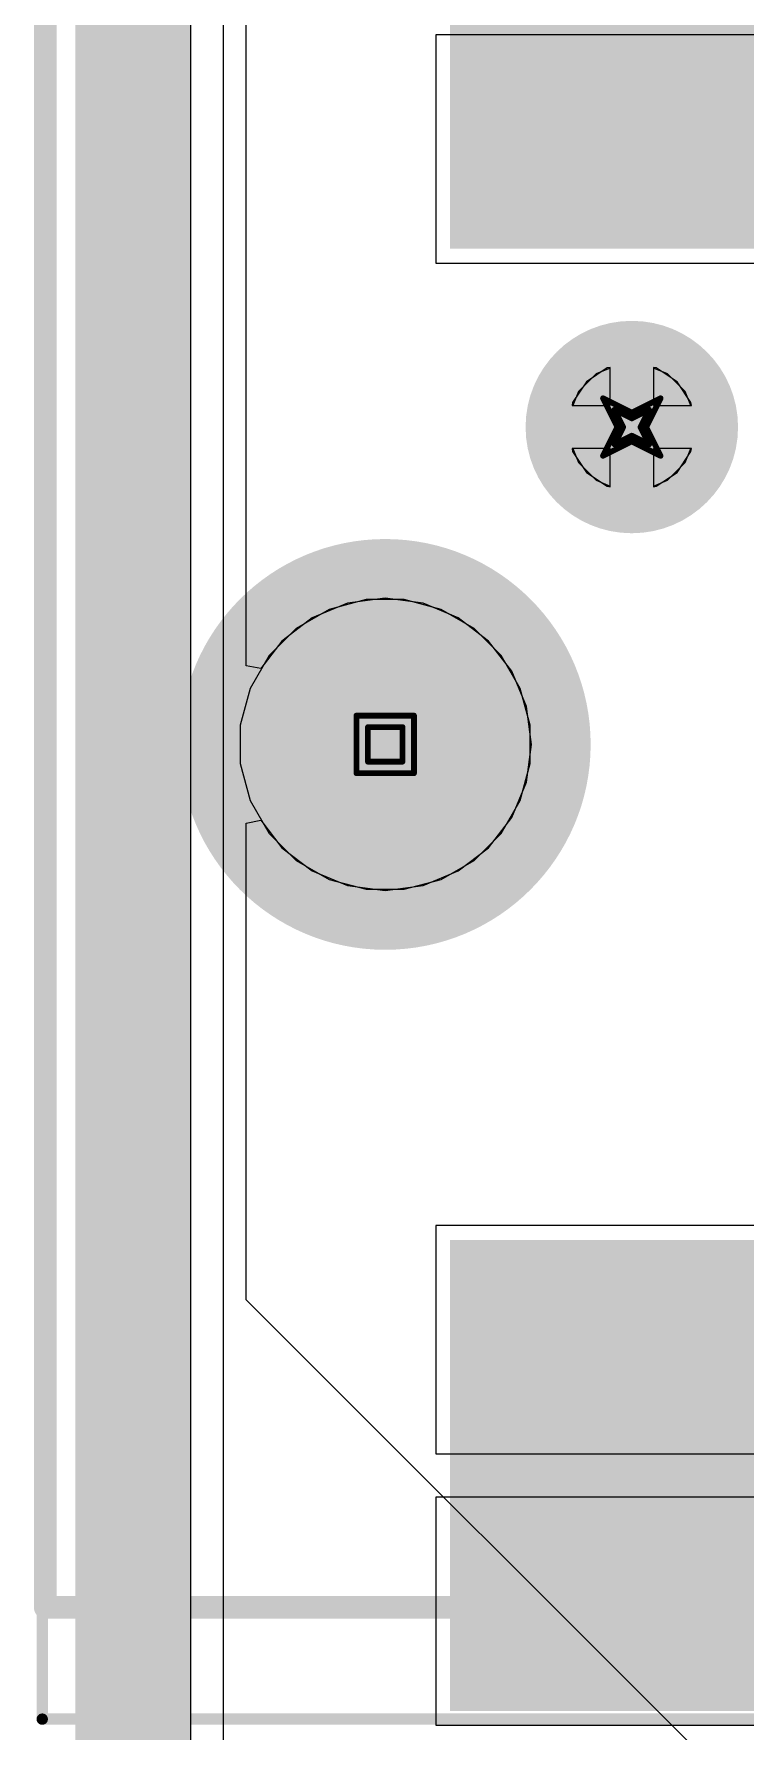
# Model space of a CAD drawing. Header units: millimetres. Extents: x -0.2 to 11.1, y -5.4 to 4.7.
# Drawn here: x -0.034 to 0.213, y 1.393 to 1.983 of the extents above; entities that cross this region are included whole.
import ezdxf

# ---------------------------------------------------------------- set-up
doc = ezdxf.new("R2010")
doc.units = ezdxf.units.MM
doc.header["$MEASUREMENT"] = 0
for name, color, linetype in [('BottomLayer', 5, 'Continuous'), ('BottomSolder', 6, 'Continuous'), ('DrillDrawing', 1, 'Continuous'), ('InternalPlane1', 76, 'Continuous'), ('InternalPlane2', 16, 'Continuous'), ('KeepOutLayer', 6, 'Continuous'), ('Mechanical1', 6, 'Continuous'), ('Mechanical13', 56, 'Continuous'), ('Mechanical3', 76, 'Continuous'), ('Mechanical5', 56, 'Continuous'), ('MultiLayer', 9, 'Continuous'), ('PadHoleLayer', 156, 'Continuous'), ('TopLayer', 1, 'Continuous'), ('TopPaste', 8, 'Continuous'), ('TopSolder', 216, 'Continuous'), ('ViaHoleLayer', 16, 'Continuous')]:
    doc.layers.add(name, color=color, linetype=linetype)

# ---------------------------------------------------------------- blocks, each defined once
blk = doc.blocks.new('PJ_037AH_SMT_TR_67')
at = {"layer": 'BottomLayer'}
h = blk.add_hatch(color=5, dxfattribs=at)
edge = h.paths.add_edge_path()
edge.add_arc((-0.25098, 0), 0.04134, 0, 360)
at = {"layer": 'BottomSolder'}
h = blk.add_hatch(color=6, dxfattribs=at)
edge = h.paths.add_edge_path()
edge.add_arc((-0.25098, 0), 0.04534, 0, 360)
at = {"layer": 'InternalPlane1'}
h = blk.add_hatch(color=76, dxfattribs=at)
edge = h.paths.add_edge_path()
edge.add_arc((-0.25098, 0), 0.07134, 0, 360)
at = {"layer": 'InternalPlane2'}
h = blk.add_hatch(color=16, dxfattribs=at)
edge = h.paths.add_edge_path()
edge.add_arc((-0.25098, 0), 0.07134, 0, 360)
at = {"layer": 'MultiLayer'}
h = blk.add_hatch(color=9, dxfattribs=at)
edge = h.paths.add_edge_path()
edge.add_arc((-0.25098, 0), 0.04134, 0, 360)
at = {"layer": 'PadHoleLayer'}
h = blk.add_hatch(color=156, dxfattribs=at)
edge = h.paths.add_edge_path()
edge.add_arc((-0.25098, 0), 0.04134, 0, 360)
at = {"layer": 'TopLayer'}
for points in [[(0.02067, 0.17717), (-0.22343, 0.17717), (-0.22343, 0.33071), (0.02067, 0.33071)], [(-0.22343, -0.17717), (0.02067, -0.17717), (0.02067, -0.33071), (-0.22343, -0.33071)]]:
    blk.add_hatch(color=1, dxfattribs=at).paths.add_polyline_path(points)
h = blk.add_hatch(color=1, dxfattribs=at)
edge = h.paths.add_edge_path()
edge.add_arc((-0.25098, 0), 0.04134, 0, 360)
at = {"layer": 'TopPaste'}
for points in [[(0.02567, 0.17217), (-0.22843, 0.17217), (-0.22843, 0.33571), (0.02567, 0.33571)], [(-0.22843, -0.17217), (0.02567, -0.17217), (0.02567, -0.33571), (-0.22843, -0.33571)]]:
    blk.add_hatch(color=8, dxfattribs=at).paths.add_polyline_path(points)
at = {"layer": 'TopSolder'}
for points in [[(0.02467, 0.17317), (-0.22743, 0.17317), (-0.22743, 0.33471), (0.02467, 0.33471)], [(-0.22743, -0.17317), (0.02467, -0.17317), (0.02467, -0.33471), (-0.22743, -0.33471)]]:
    blk.add_hatch(color=216, dxfattribs=at).paths.add_polyline_path(points)
h = blk.add_hatch(color=216, dxfattribs=at)
edge = h.paths.add_edge_path()
edge.add_arc((-0.25098, 0), 0.04534, 0, 360)
at = {"layer": 'Mechanical1', "const_width": 0.00787}
for points in [[(-0.36902, -0.2998), (-0.36902, 0.29862)], [(-0.36902, -0.2998), (0.30421, -0.2998)]]:
    blk.add_lwpolyline(points, dxfattribs=at)
at = {"layer": 'Mechanical1', "const_width": 0.00394}
blk.add_lwpolyline([(-0.37098, -0.2998, 1), (-0.36705, -0.2998, 1)], format="xyb", close=True, dxfattribs=at)
blk.add_lwpolyline([(-0.37098, -0.2998, 1), (-0.36705, -0.2998, 1)], format="xyb", close=True, dxfattribs=at)
at = {"layer": 'Mechanical3', "const_width": 0.00394}
for points in [[(-0.37008, -0.33858), (-0.37008, 0.33858)], [(-0.37008, -0.33858), (0.34646, -0.33858)]]:
    blk.add_lwpolyline(points, dxfattribs=at)
at = {"layer": 'Mechanical3', "const_width": 0.00197}
blk.add_lwpolyline([(-0.37106, -0.33858, 1), (-0.36909, -0.33858, 1)], format="xyb", close=True, dxfattribs=at)
blk.add_lwpolyline([(-0.37106, -0.33858, 1), (-0.36909, -0.33858, 1)], format="xyb", close=True, dxfattribs=at)
at = {"layer": 'Mechanical5', "const_width": 0.00394}
for points in [[(-0.37008, -0.33858), (-0.37008, 0.33858)], [(-0.37008, -0.33858), (0.34646, -0.33858)]]:
    blk.add_lwpolyline(points, dxfattribs=at)
at = {"layer": 'Mechanical5', "const_width": 0.00197}
blk.add_lwpolyline([(-0.37106, -0.33858, 1), (-0.36909, -0.33858, 1)], format="xyb", close=True, dxfattribs=at)
blk.add_lwpolyline([(-0.37106, -0.33858, 1), (-0.36909, -0.33858, 1)], format="xyb", close=True, dxfattribs=at)

msp = doc.modelspace()

# ---------------------------------------------------------------- hatches: boundary and pattern name
at = {"layer": 'BottomLayer'}
h = msp.add_hatch(color=5, dxfattribs=at)
edge = h.paths.add_edge_path()
edge.add_arc((0.17323, 1.84646), 0.01181, 0, 360)
at = {"layer": 'InternalPlane2'}
h = msp.add_hatch(color=16, dxfattribs=at)
edge = h.paths.add_edge_path()
edge.add_arc((0.17323, 1.84646), 0.03689, 0, 360)
at = {"layer": 'TopLayer'}
h = msp.add_hatch(color=1, dxfattribs=at)
edge = h.paths.add_edge_path()
edge.add_arc((0.17323, 1.84646), 0.01181, 0, 360)
at = {"layer": 'ViaHoleLayer'}
h = msp.add_hatch(color=16, dxfattribs=at)
edge = h.paths.add_edge_path()
edge.add_arc((0.17323, 1.84646), 0.00689, 0, 360)

# ---------------------------------------------------------------- linework, layer by layer
at = {"layer": 'BottomLayer'}
for p, q in [((0.03937, 1.91339), (0.03937, 2.83465)), ((0.03937, 1.76357), (0.03937, 1.91339)), ((0.16472, 1.867), (0.1575, 1.86218)), ((0.16573, 1.8672), (0.16472, 1.867)), ((0.16573, 1.85396), (0.16573, 1.8672)), ((0.18174, 1.867), (0.18073, 1.8672)), ((0.18073, 1.8672), (0.18073, 1.85396)), ((0.18895, 1.86218), (0.18174, 1.867)), ((0.1575, 1.86218), (0.15268, 1.85497)), ((0.19377, 1.85497), (0.18895, 1.86218)), ((0.15268, 1.85497), (0.15248, 1.85396)), ((0.15248, 1.85396), (0.16573, 1.85396)), ((0.18073, 1.85396), (0.19397, 1.85396)), ((0.19397, 1.85396), (0.19377, 1.85497)), ((0.16573, 1.83896), (0.15248, 1.83896)), ((0.15248, 1.83896), (0.15268, 1.83795)), ((0.15268, 1.83795), (0.1575, 1.83073)), ((0.16573, 1.82571), (0.16573, 1.83896)), ((0.19397, 1.83896), (0.18073, 1.83896)), ((0.18073, 1.83896), (0.18073, 1.82571)), ((0.18895, 1.83073), (0.19377, 1.83795)), ((0.19377, 1.83795), (0.19397, 1.83896)), ((0.1575, 1.83073), (0.16472, 1.82591)), ((0.18174, 1.82591), (0.18895, 1.83073)), ((0.16472, 1.82591), (0.16573, 1.82571)), ((0.18073, 1.82571), (0.18174, 1.82591)), ((0.0876, 1.78699), (0.07446, 1.78526)), ((0.10074, 1.78526), (0.0876, 1.78699)), ((0.07446, 1.78526), (0.06221, 1.78019)), ((0.11299, 1.78019), (0.10074, 1.78526)), ((0.06221, 1.78019), (0.0517, 1.77212)), ((0.1235, 1.77212), (0.11299, 1.78019)), ((0.0517, 1.77212), (0.04437, 1.76257)), ((0.13157, 1.76161), (0.1235, 1.77212)), ((0.04437, 1.76257), (0.03937, 1.76357)), ((0.13664, 1.74936), (0.13157, 1.76161)), ((0.13837, 1.73622), (0.13664, 1.74936)), ((0.13664, 1.72308), (0.13837, 1.73622)), ((0.13157, 1.71083), (0.13664, 1.72308)), ((0.03937, 1.70888), (0.04437, 1.70987)), ((0.04437, 1.70987), (0.0517, 1.70032)), ((0.1235, 1.70032), (0.13157, 1.71083)), ((0.03937, 1.54331), (0.03937, 1.70888)), ((0.0517, 1.70032), (0.06221, 1.69225)), ((0.11299, 1.69225), (0.1235, 1.70032)), ((0.06221, 1.69225), (0.07446, 1.68718)), ((0.10074, 1.68718), (0.11299, 1.69225)), ((0.07446, 1.68718), (0.0876, 1.68545)), ((0.0876, 1.68545), (0.10074, 1.68718)), ((0.45531, 1.12737), (0.03937, 1.54331))]:
    msp.add_line(p, q, dxfattribs=at)
at = {"layer": 'DrillDrawing', "const_width": 0.002}
for points in [[(0.16323, 1.85646), (0.17323, 1.85146)], [(0.16323, 1.85646), (0.16823, 1.84646)], [(0.17323, 1.85146), (0.18323, 1.85646)], [(0.17823, 1.84646), (0.18323, 1.85646)], [(0.16723, 1.85246), (0.17323, 1.84946)], [(0.16723, 1.85246), (0.17023, 1.84646)], [(0.17323, 1.84946), (0.17923, 1.85246)], [(0.17623, 1.84646), (0.17923, 1.85246)], [(0.16323, 1.83646), (0.16823, 1.84646)], [(0.16723, 1.84046), (0.17023, 1.84646)], [(0.17623, 1.84646), (0.17923, 1.84046)], [(0.17823, 1.84646), (0.18323, 1.83646)], [(0.16323, 1.83646), (0.17323, 1.84146)], [(0.16723, 1.84046), (0.17323, 1.84346)], [(0.17323, 1.84346), (0.17923, 1.84046)], [(0.17323, 1.84146), (0.18323, 1.83646)], [(0.0776, 1.74622), (0.0976, 1.74622)], [(0.0776, 1.72622), (0.0776, 1.74622)], [(0.0976, 1.72622), (0.0976, 1.74622)], [(0.0816, 1.74222), (0.0936, 1.74222)], [(0.0816, 1.73022), (0.0816, 1.74222)], [(0.0936, 1.73022), (0.0936, 1.74222)], [(0.0816, 1.73022), (0.0936, 1.73022)], [(0.0776, 1.72622), (0.0976, 1.72622)]]:
    msp.add_lwpolyline(points, dxfattribs=at)
at = {"layer": 'DrillDrawing', "const_width": 0.001}
for points in [[(0.16273, 1.85646, 1), (0.16373, 1.85646, 1)], [(0.16273, 1.85646, 1), (0.16373, 1.85646, 1)], [(0.18273, 1.85646, 1), (0.18373, 1.85646, 1)], [(0.18273, 1.85646, 1), (0.18373, 1.85646, 1)], [(0.16673, 1.85246, 1), (0.16773, 1.85246, 1)], [(0.16673, 1.85246, 1), (0.16773, 1.85246, 1)], [(0.17273, 1.85146, 1), (0.17373, 1.85146, 1)], [(0.17273, 1.85146, 1), (0.17373, 1.85146, 1)], [(0.17873, 1.85246, 1), (0.17973, 1.85246, 1)], [(0.17873, 1.85246, 1), (0.17973, 1.85246, 1)], [(0.16773, 1.84646, 1), (0.16873, 1.84646, 1)], [(0.16773, 1.84646, 1), (0.16873, 1.84646, 1)], [(0.16973, 1.84646, 1), (0.17073, 1.84646, 1)], [(0.16973, 1.84646, 1), (0.17073, 1.84646, 1)], [(0.17273, 1.84946, 1), (0.17373, 1.84946, 1)], [(0.17273, 1.84946, 1), (0.17373, 1.84946, 1)], [(0.17573, 1.84646, 1), (0.17673, 1.84646, 1)], [(0.17573, 1.84646, 1), (0.17673, 1.84646, 1)], [(0.17773, 1.84646, 1), (0.17873, 1.84646, 1)], [(0.17773, 1.84646, 1), (0.17873, 1.84646, 1)], [(0.16673, 1.84046, 1), (0.16773, 1.84046, 1)], [(0.16673, 1.84046, 1), (0.16773, 1.84046, 1)], [(0.17273, 1.84346, 1), (0.17373, 1.84346, 1)], [(0.17273, 1.84346, 1), (0.17373, 1.84346, 1)], [(0.17273, 1.84146, 1), (0.17373, 1.84146, 1)], [(0.17273, 1.84146, 1), (0.17373, 1.84146, 1)], [(0.17873, 1.84046, 1), (0.17973, 1.84046, 1)], [(0.17873, 1.84046, 1), (0.17973, 1.84046, 1)], [(0.16273, 1.83646, 1), (0.16373, 1.83646, 1)], [(0.16273, 1.83646, 1), (0.16373, 1.83646, 1)], [(0.18273, 1.83646, 1), (0.18373, 1.83646, 1)], [(0.18273, 1.83646, 1), (0.18373, 1.83646, 1)], [(0.0771, 1.74622, 1), (0.0781, 1.74622, 1)], [(0.0771, 1.74622, 1), (0.0781, 1.74622, 1)], [(0.0971, 1.74622, 1), (0.0981, 1.74622, 1)], [(0.0971, 1.74622, 1), (0.0981, 1.74622, 1)], [(0.0811, 1.74222, 1), (0.0821, 1.74222, 1)], [(0.0811, 1.74222, 1), (0.0821, 1.74222, 1)], [(0.0931, 1.74222, 1), (0.0941, 1.74222, 1)], [(0.0931, 1.74222, 1), (0.0941, 1.74222, 1)], [(0.0811, 1.73022, 1), (0.0821, 1.73022, 1)], [(0.0811, 1.73022, 1), (0.0821, 1.73022, 1)], [(0.0931, 1.73022, 1), (0.0941, 1.73022, 1)], [(0.0931, 1.73022, 1), (0.0941, 1.73022, 1)], [(0.0771, 1.72622, 1), (0.0781, 1.72622, 1)], [(0.0771, 1.72622, 1), (0.0781, 1.72622, 1)], [(0.0971, 1.72622, 1), (0.0981, 1.72622, 1)], [(0.0971, 1.72622, 1), (0.0981, 1.72622, 1)]]:
    msp.add_lwpolyline(points, format="xyb", close=True, dxfattribs=at)
at = {"layer": 'InternalPlane1'}
msp.add_line((0.0201, 0.98425), (0.0201, 2.87795), dxfattribs=at)
at = {"layer": 'InternalPlane1', "const_width": 0.04}
msp.add_lwpolyline([(0, 0), (0, 3.6063)], dxfattribs=at)
at = {"layer": 'InternalPlane1', "const_width": 0.01}
for points in [[(0.16403, 1.87172, -0.176327), (0.18243, 1.87172)], [(0.14796, 1.83726, -0.176327), (0.14796, 1.85565)], [(0.1985, 1.85565, -0.176327), (0.1985, 1.83726)], [(0.18243, 1.82119, -0.176327), (0.16403, 1.82119)]]:
    msp.add_lwpolyline(points, format="xyb", dxfattribs=at)
at = {"layer": 'InternalPlane1', "const_width": 0.005}
for points in [[(0.16153, 1.87172, 1), (0.16653, 1.87172, 1)], [(0.17993, 1.87172, 1), (0.18493, 1.87172, 1)], [(0.14546, 1.85565, 1), (0.15046, 1.85565, 1)], [(0.196, 1.85565, 1), (0.201, 1.85565, 1)], [(0.14546, 1.83726, 1), (0.15046, 1.83726, 1)], [(0.196, 1.83726, 1), (0.201, 1.83726, 1)], [(0.16153, 1.82119, 1), (0.16653, 1.82119, 1)], [(0.17993, 1.82119, 1), (0.18493, 1.82119, 1)]]:
    msp.add_lwpolyline(points, format="xyb", close=True, dxfattribs=at)
at = {"layer": 'InternalPlane2'}
msp.add_line((0.0201, 0.98425), (0.0201, 2.87795), dxfattribs=at)
at = {"layer": 'InternalPlane2', "const_width": 0.04}
msp.add_lwpolyline([(0, 0), (0, 3.6063)], dxfattribs=at)
at = {"layer": 'KeepOutLayer', "const_width": 0.01}
msp.add_lwpolyline([(0, 0), (0, 3.6063)], dxfattribs=at)
at = {"layer": 'Mechanical13', "const_width": 0.016}
msp.add_lwpolyline([(-0.00787, 0.94882), (-0.00787, 3.61417)], dxfattribs=at)
at = {"layer": 'TopLayer'}
for p, q in [((0.0315, 1.04806), (0.0315, 2.81021)), ((0.2297, 1.98266), (0.10516, 1.98266)), ((0.10516, 1.98266), (0.10516, 1.90339)), ((0.10516, 1.90339), (0.2297, 1.90339)), ((0.16087, 1.86495), (0.15474, 1.85881)), ((0.16573, 1.86696), (0.16087, 1.86495)), ((0.16573, 1.85396), (0.16573, 1.86696)), ((0.18558, 1.86495), (0.18073, 1.86696)), ((0.18073, 1.86696), (0.18073, 1.85396)), ((0.19172, 1.85881), (0.18558, 1.86495)), ((0.15474, 1.85881), (0.15273, 1.85396)), ((0.19373, 1.85396), (0.19172, 1.85881)), ((0.15273, 1.85396), (0.16573, 1.85396)), ((0.18073, 1.85396), (0.19373, 1.85396)), ((0.16573, 1.83896), (0.15273, 1.83896)), ((0.15273, 1.83896), (0.15474, 1.8341)), ((0.15474, 1.8341), (0.16087, 1.82797)), ((0.16573, 1.82596), (0.16573, 1.83896)), ((0.19373, 1.83896), (0.18073, 1.83896)), ((0.18073, 1.83896), (0.18073, 1.82596)), ((0.18558, 1.82797), (0.19172, 1.8341)), ((0.19172, 1.8341), (0.19373, 1.83896)), ((0.16087, 1.82797), (0.16573, 1.82596)), ((0.18073, 1.82596), (0.18558, 1.82797)), ((0.08097, 1.78656), (0.06817, 1.78313)), ((0.09423, 1.78656), (0.08097, 1.78656)), ((0.10703, 1.78313), (0.09423, 1.78656)), ((0.06817, 1.78313), (0.05669, 1.7765)), ((0.11851, 1.7765), (0.10703, 1.78313)), ((0.05669, 1.7765), (0.04732, 1.76713)), ((0.12788, 1.76713), (0.11851, 1.7765)), ((0.04732, 1.76713), (0.04069, 1.75565)), ((0.13451, 1.75565), (0.12788, 1.76713)), ((0.04069, 1.75565), (0.03726, 1.74285)), ((0.13794, 1.74285), (0.13451, 1.75565)), ((0.03726, 1.74285), (0.03726, 1.72959)), ((0.13794, 1.72959), (0.13794, 1.74285)), ((0.03726, 1.72959), (0.04069, 1.71679)), ((0.13451, 1.71679), (0.13794, 1.72959)), ((0.04069, 1.71679), (0.04732, 1.70531)), ((0.12788, 1.70531), (0.13451, 1.71679)), ((0.04732, 1.70531), (0.05669, 1.69594)), ((0.11851, 1.69594), (0.12788, 1.70531)), ((0.05669, 1.69594), (0.06817, 1.68931)), ((0.10703, 1.68931), (0.11851, 1.69594)), ((0.06817, 1.68931), (0.08097, 1.68588)), ((0.09423, 1.68588), (0.10703, 1.68931)), ((0.08097, 1.68588), (0.09423, 1.68588)), ((0.2297, 1.56906), (0.10516, 1.56906)), ((0.10516, 1.56906), (0.10516, 1.48978)), ((0.10516, 1.48978), (0.2297, 1.48978)), ((0.2297, 1.47478), (0.10516, 1.47478)), ((0.10516, 1.47478), (0.10516, 1.39551)), ((0.10516, 1.39551), (0.2297, 1.39551))]:
    msp.add_line(p, q, dxfattribs=at)

# ---------------------------------------------------------------- block references
msp.add_blockref('PJ_037AH_SMT_TR_67', (0.33858, 1.73622))

doc.saveas('drawing.dxf')
